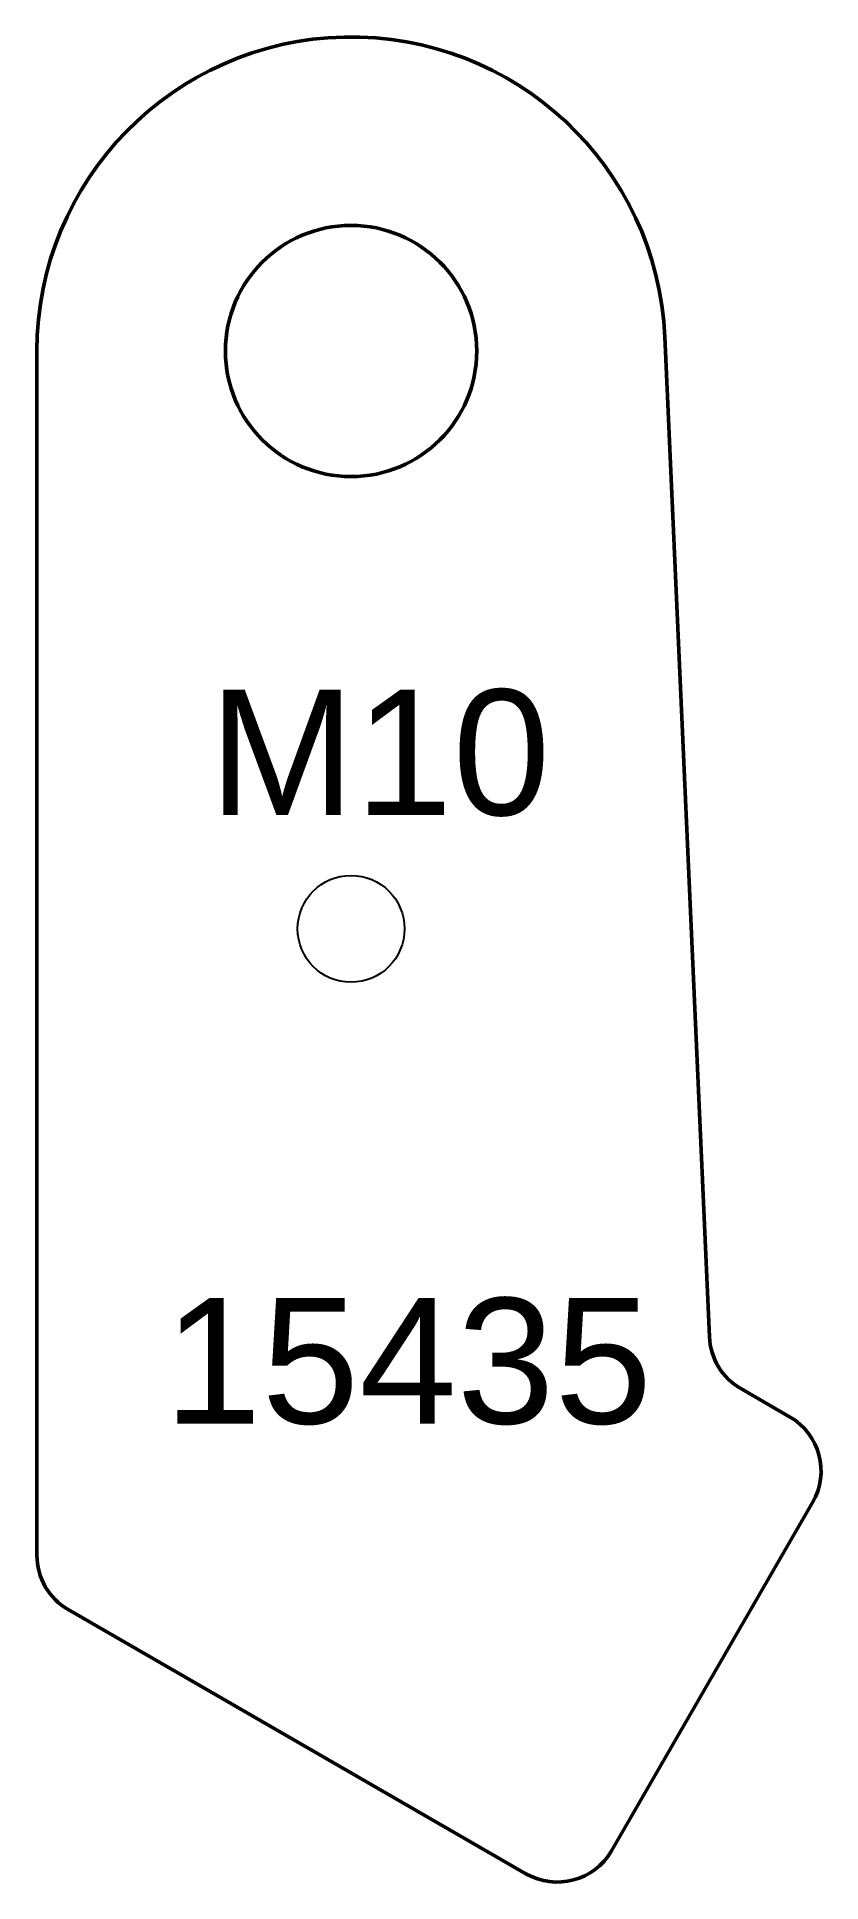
# Model space of a CAD drawing. Header units: millimetres. Extents: x 3026 to 3089, y 1014 to 1161.
import ezdxf

# ---------------------------------------------------------------- set-up
doc = ezdxf.new("R2010")
doc.units = ezdxf.units.MM
doc.layers.add('Gravír', color=1, linetype='Continuous')
doc.styles.get("Standard").update_dxf_attribs({"font": 'arial.ttf'})

msp = doc.modelspace()

# ---------------------------------------------------------------- linework, layer by layer
at = {"color": 7, "linetype": 'Continuous', "lineweight": 50}
for p, q in [((3079.84, 1057.42), (3076.3, 1137.03)), ((3026.32, 1135.91), (3026.32, 1040.04)), ((3082.33, 1053.31), (3086.22, 1051.06)), ((3088.05, 1044.23), (3072.05, 1016.52)), ((3028.82, 1035.71), (3065.22, 1014.69))]:
    msp.add_line(p, q, dxfattribs=at)
msp.add_circle((3051.32, 1135.91), 10, dxfattribs=at)
msp.add_circle((3051.32, 1089.91), 4.25)
for centre, radius, start, end in [((3051.32, 1135.91), 25, 2.5463, 180), ((3084.83, 1057.64), 5, 182.5463, 240), ((3083.72, 1046.73), 5, 330, 60), ((3031.32, 1040.04), 5, 180, 240), ((3067.72, 1019.02), 5, 240, 330)]:
    msp.add_arc(centre, radius, start, end, dxfattribs=at)

# ---------------------------------------------------------------- texts
at = {"layer": 'Gravír'}
for s, p in [('M10', (3040, 1098.96)), ('15435', (3036.43, 1050.52))]:
    msp.add_text(s, height=10, dxfattribs=at).set_placement(p)

doc.saveas('drawing.dxf')
